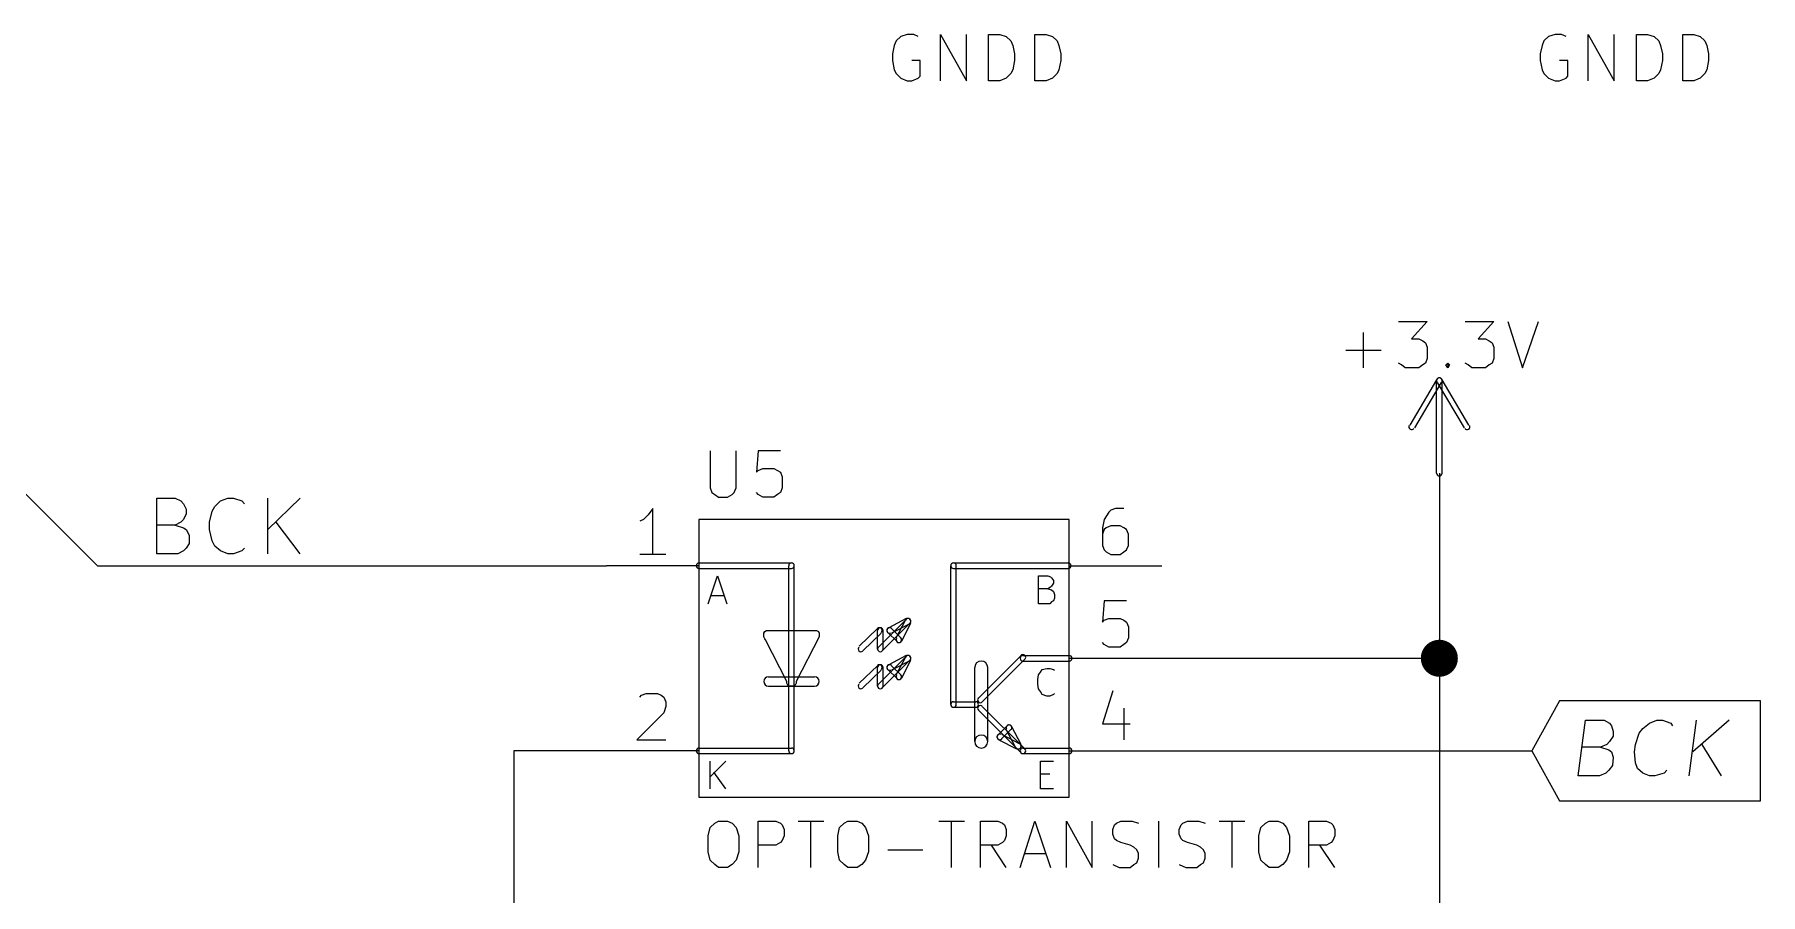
# Model space of a CAD drawing. Extents: x 10 to 287, y -200 to -10.
# Drawn here: x 195.12 to 242.49, y -95.38 to -71.78 of the extents above; entities that cross this region are included whole.
import ezdxf

# ---------------------------------------------------------------- set-up
doc = ezdxf.new("R2010")
doc.units = 0
doc.header["$MEASUREMENT"] = 0
doc.layers.add('BLACK', color=7, linetype='CONTINUOUS')
doc.layers.add('WHITE', color=7, linetype='CONTINUOUS')

msp = doc.modelspace()

# ---------------------------------------------------------------- linework, layer by layer
at = {"layer": 'Black'}
for p, q in [((218.77, -71.9582), (218.719, -72.0852)), ((218.897, -71.8312), (218.77, -71.9582)), ((219.075, -71.7804), (218.897, -71.8312)), ((219.253, -71.7804), (219.075, -71.7804)), ((219.38, -71.8312), (219.253, -71.7804)), ((219.989, -73.0504), (219.989, -71.7804)), ((219.989, -71.7804), (220.701, -73.0504)), ((220.701, -73.0504), (220.701, -71.7804)), ((221.31, -73.0504), (221.31, -71.7804)), ((221.31, -71.7804), (221.615, -71.7804)), ((221.615, -71.7804), (221.793, -71.8312)), ((221.793, -71.8312), (221.92, -71.9582)), ((221.92, -71.9582), (221.971, -72.0852)), ((222.58, -73.0504), (222.58, -71.7804)), ((222.58, -71.7804), (222.885, -71.7804)), ((222.885, -71.7804), (223.063, -71.8312)), ((223.063, -71.8312), (223.19, -71.9582)), ((223.19, -71.9582), (223.241, -72.0852)), ((236.55, -71.9582), (236.499, -72.0852)), ((236.677, -71.8312), (236.55, -71.9582)), ((236.855, -71.7804), (236.677, -71.8312)), ((237.033, -71.7804), (236.855, -71.7804)), ((237.16, -71.8312), (237.033, -71.7804)), ((237.769, -73.0504), (237.769, -71.7804)), ((237.769, -71.7804), (238.481, -73.0504)), ((238.481, -73.0504), (238.481, -71.7804)), ((239.09, -73.0504), (239.09, -71.7804)), ((239.09, -71.7804), (239.395, -71.7804)), ((239.395, -71.7804), (239.573, -71.8312)), ((239.573, -71.8312), (239.7, -71.9582)), ((239.7, -71.9582), (239.751, -72.0852)), ((240.36, -73.0504), (240.36, -71.7804)), ((240.36, -71.7804), (240.665, -71.7804)), ((240.665, -71.7804), (240.843, -71.8312)), ((240.843, -71.8312), (240.97, -71.9582)), ((240.97, -71.9582), (241.021, -72.0852)), ((218.719, -72.0852), (218.669, -72.3138)), ((218.669, -72.3138), (218.669, -72.4916)), ((221.971, -72.0852), (222.021, -72.3138)), ((222.021, -72.3138), (222.021, -72.4916)), ((223.241, -72.0852), (223.291, -72.3138)), ((223.291, -72.3138), (223.291, -72.4916)), ((236.499, -72.0852), (236.449, -72.3138)), ((236.449, -72.3138), (236.449, -72.4916)), ((239.751, -72.0852), (239.801, -72.3138)), ((239.801, -72.3138), (239.801, -72.4916)), ((241.021, -72.0852), (241.071, -72.3138)), ((241.071, -72.3138), (241.071, -72.4916)), ((218.669, -72.4916), (218.719, -72.7456)), ((218.719, -72.7456), (218.77, -72.8472)), ((218.77, -72.8472), (218.897, -72.9742)), ((219.431, -72.4916), (219.202, -72.4916)), ((219.38, -72.9742), (219.431, -72.9234)), ((219.431, -72.9234), (219.431, -72.4916)), ((221.92, -72.8472), (221.793, -72.9742)), ((221.971, -72.7456), (221.92, -72.8472)), ((222.021, -72.4916), (221.971, -72.7456)), ((223.19, -72.8472), (223.063, -72.9742)), ((223.241, -72.7456), (223.19, -72.8472)), ((223.291, -72.4916), (223.241, -72.7456)), ((236.449, -72.4916), (236.499, -72.7456)), ((236.499, -72.7456), (236.55, -72.8472)), ((236.55, -72.8472), (236.677, -72.9742)), ((237.211, -72.4916), (236.982, -72.4916)), ((237.16, -72.9742), (237.211, -72.9234)), ((237.211, -72.9234), (237.211, -72.4916)), ((239.7, -72.8472), (239.573, -72.9742)), ((239.751, -72.7456), (239.7, -72.8472)), ((239.801, -72.4916), (239.751, -72.7456)), ((240.97, -72.8472), (240.843, -72.9742)), ((241.021, -72.7456), (240.97, -72.8472)), ((241.071, -72.4916), (241.021, -72.7456)), ((218.897, -72.9742), (219.075, -73.0504)), ((219.075, -73.0504), (219.202, -73.0504)), ((219.202, -73.0504), (219.38, -72.9742)), ((221.615, -73.0504), (221.31, -73.0504)), ((221.793, -72.9742), (221.615, -73.0504)), ((222.885, -73.0504), (222.58, -73.0504)), ((223.063, -72.9742), (222.885, -73.0504)), ((236.677, -72.9742), (236.855, -73.0504)), ((236.855, -73.0504), (236.982, -73.0504)), ((236.982, -73.0504), (237.16, -72.9742)), ((239.395, -73.0504), (239.09, -73.0504)), ((239.573, -72.9742), (239.395, -73.0504)), ((240.665, -73.0504), (240.36, -73.0504)), ((240.843, -72.9742), (240.665, -73.0504)), ((231.597, -80.9244), (231.597, -79.9592)), ((232.562, -79.6544), (233.35, -79.6544)), ((233.35, -79.6544), (232.918, -80.137)), ((234.391, -79.6544), (235.179, -79.6544)), ((235.179, -79.6544), (234.747, -80.137)), ((235.56, -79.6544), (235.966, -80.9244)), ((235.966, -80.9244), (236.398, -79.6544)), ((231.115, -80.4418), (232.08, -80.4418)), ((232.918, -80.137), (233.121, -80.137)), ((233.121, -80.137), (233.223, -80.1878)), ((233.223, -80.1878), (233.299, -80.2386)), ((233.299, -80.2386), (233.35, -80.3656)), ((233.35, -80.3656), (233.35, -80.6704)), ((234.747, -80.137), (234.95, -80.137)), ((234.95, -80.137), (235.052, -80.1878)), ((235.052, -80.1878), (235.128, -80.2386)), ((235.128, -80.2386), (235.179, -80.3656)), ((235.179, -80.3656), (235.179, -80.6704)), ((232.639, -80.8482), (232.562, -80.7974)), ((232.74, -80.9244), (232.639, -80.8482)), ((233.121, -80.9244), (232.74, -80.9244)), ((233.223, -80.8482), (233.121, -80.9244)), ((233.299, -80.7974), (233.223, -80.8482)), ((233.35, -80.6704), (233.299, -80.7974)), ((233.858, -80.8482), (233.909, -80.7974)), ((233.909, -80.9244), (233.858, -80.8482)), ((233.909, -80.7974), (233.959, -80.8482)), ((233.909, -80.7974), (233.909, -80.9244)), ((233.959, -80.8482), (233.909, -80.9244)), ((234.467, -80.8482), (234.391, -80.7974)), ((234.569, -80.9244), (234.467, -80.8482)), ((234.95, -80.9244), (234.569, -80.9244)), ((235.052, -80.8482), (234.95, -80.9244)), ((235.128, -80.7974), (235.052, -80.8482)), ((235.179, -80.6704), (235.128, -80.7974)), ((233.604, -81.2546), (232.867, -82.4992)), ((233.731, -81.3308), (232.994, -82.5754)), ((233.604, -83.82), (233.604, -81.28)), ((234.366, -82.5754), (233.629, -81.3308)), ((234.493, -82.4992), (233.756, -81.2546)), ((233.756, -83.82), (233.756, -81.28)), ((194.31, -83.82), (196.85, -86.36)), ((233.68, -83.82), (233.68, -114.3)), ((212.09, -84.7852), (211.963, -84.963)), ((212.09, -86.0552), (212.09, -84.7852)), ((224.79, -84.7852), (224.663, -84.836)), ((225.019, -84.7852), (224.79, -84.7852)), ((211.836, -85.09), (211.734, -85.1408)), ((211.963, -84.963), (211.836, -85.09)), ((213.36, -85.09), (213.36, -92.71)), ((223.52, -85.09), (213.36, -85.09)), ((223.52, -92.71), (223.52, -85.09)), ((224.485, -85.09), (224.434, -85.3186)), ((224.612, -84.8868), (224.485, -85.09)), ((224.663, -85.2678), (224.536, -85.3186)), ((224.663, -84.836), (224.612, -84.8868)), ((224.917, -85.2678), (224.663, -85.2678)), ((225.019, -85.3186), (224.917, -85.2678)), ((224.434, -85.3186), (224.434, -85.8012)), ((224.485, -85.3694), (224.434, -85.4964)), ((224.536, -85.3186), (224.485, -85.3694)), ((225.095, -85.3694), (225.019, -85.3186)), ((225.146, -85.4964), (225.095, -85.3694)), ((225.146, -85.8012), (225.146, -85.4964)), ((212.446, -86.0552), (211.734, -86.0552)), ((224.434, -85.8012), (224.485, -85.9282)), ((224.485, -85.9282), (224.536, -85.979)), ((224.536, -85.979), (224.663, -86.0552)), ((224.663, -86.0552), (224.917, -86.0552)), ((224.917, -86.0552), (225.019, -85.979)), ((225.019, -85.979), (225.095, -85.9282)), ((225.095, -85.9282), (225.146, -85.8012)), ((196.85, -86.36), (210.82, -86.36)), ((213.36, -86.36), (210.82, -86.36)), ((213.36, -86.2838), (215.9, -86.2838)), ((213.36, -86.4362), (215.9, -86.4362)), ((213.614, -87.4014), (213.868, -86.6394)), ((213.868, -86.6394), (214.122, -87.4014)), ((215.824, -91.44), (215.824, -86.36)), ((215.976, -91.44), (215.976, -86.36)), ((220.269, -90.17), (220.269, -86.36)), ((220.345, -86.2838), (223.495, -86.2838)), ((220.345, -86.4362), (223.495, -86.4362)), ((220.421, -90.17), (220.421, -86.36)), ((222.682, -87.4014), (222.682, -86.6394)), ((222.682, -86.6394), (222.936, -86.6394)), ((222.936, -86.6394), (223.012, -86.6648)), ((223.012, -86.6648), (223.037, -86.6902)), ((223.52, -86.36), (226.06, -86.36)), ((222.936, -86.995), (222.682, -86.995)), ((223.012, -86.9442), (222.936, -86.995)), ((222.936, -86.995), (223.037, -87.0204)), ((223.037, -86.9188), (223.012, -86.9442)), ((223.037, -86.6902), (223.088, -86.7664)), ((223.088, -86.8426), (223.037, -86.9188)), ((223.037, -87.0204), (223.088, -87.0712)), ((223.088, -86.7664), (223.088, -86.8426)), ((223.088, -87.0712), (223.114, -87.1474)), ((223.114, -87.1474), (223.114, -87.249)), ((213.69, -87.1728), (214.046, -87.1728)), ((222.987, -87.4014), (222.682, -87.4014)), ((223.037, -87.3506), (222.987, -87.4014)), ((223.088, -87.3252), (223.037, -87.3506)), ((223.114, -87.249), (223.088, -87.3252)), ((224.485, -87.3252), (224.434, -87.9094)), ((225.095, -87.3252), (224.485, -87.3252)), ((217.754, -88.5698), (218.262, -88.0872)), ((218.288, -88.5952), (219.05, -87.8332)), ((218.389, -88.6968), (219.151, -87.9348)), ((219.05, -87.8078), (218.567, -88.0618)), ((219.126, -87.9602), (218.643, -88.2142)), ((218.643, -88.0872), (218.897, -88.3412)), ((218.77, -88.3412), (219.024, -87.8586)), ((218.923, -88.4174), (219.177, -87.9348)), ((224.434, -87.9094), (224.485, -87.8586)), ((224.485, -87.8586), (224.612, -87.8078)), ((224.612, -87.8078), (224.917, -87.8078)), ((224.917, -87.8078), (225.019, -87.8586)), ((225.019, -87.8586), (225.095, -87.9094)), ((225.095, -87.9094), (225.146, -88.0364)), ((225.146, -88.0364), (225.146, -88.3412)), ((215.138, -88.2142), (215.163, -88.1634)), ((215.138, -88.3158), (215.138, -88.2142)), ((215.163, -88.3666), (215.138, -88.3158)), ((215.163, -88.1634), (215.214, -88.138)), ((215.189, -88.392), (215.163, -88.3666)), ((215.773, -89.535), (215.189, -88.392)), ((215.214, -88.138), (216.586, -88.138)), ((216.662, -88.3158), (216.027, -89.535)), ((216.586, -88.138), (216.637, -88.1634)), ((216.637, -88.1634), (216.662, -88.2142)), ((216.662, -88.2142), (216.662, -88.3158)), ((217.856, -88.6968), (218.364, -88.2142)), ((218.262, -88.646), (218.262, -88.138)), ((218.415, -88.646), (218.415, -88.138)), ((218.542, -88.1888), (218.796, -88.4428)), ((224.485, -88.519), (224.434, -88.4682)), ((224.612, -88.5952), (224.485, -88.519)), ((225.019, -88.519), (224.917, -88.5952)), ((225.095, -88.4682), (225.019, -88.519)), ((225.146, -88.3412), (225.095, -88.4682)), ((218.288, -89.6112), (219.05, -88.8492)), ((218.389, -89.7128), (219.151, -88.9508)), ((219.05, -88.8238), (218.567, -89.0778)), ((219.126, -88.9762), (218.643, -89.2302)), ((218.77, -89.3572), (219.024, -88.8746)), ((218.923, -89.4334), (219.177, -88.9508)), ((221.031, -89.9922), (222.199, -88.8238)), ((221.132, -90.0938), (222.301, -88.9254)), ((222.25, -88.8238), (223.52, -88.8238)), ((222.25, -88.9762), (223.52, -88.9762)), ((223.52, -88.9), (226.06, -88.9)), ((224.917, -88.5952), (224.612, -88.5952)), ((226.06, -88.9), (233.68, -88.9)), ((215.265, -89.408), (216.535, -89.408)), ((217.754, -89.5858), (218.262, -89.1032)), ((217.856, -89.7128), (218.364, -89.2302)), ((218.262, -89.662), (218.262, -89.154)), ((218.415, -89.662), (218.415, -89.154)), ((218.542, -89.2048), (218.796, -89.4588)), ((218.643, -89.1032), (218.897, -89.3572)), ((220.929, -91.186), (220.929, -89.154)), ((221.285, -91.186), (221.285, -89.154)), ((222.656, -89.4842), (222.682, -89.3572)), ((222.656, -89.6112), (222.656, -89.4842)), ((222.682, -89.3572), (222.733, -89.281)), ((222.733, -89.281), (222.783, -89.2048)), ((222.783, -89.2048), (222.91, -89.1794)), ((222.91, -89.1794), (222.987, -89.1794)), ((222.987, -89.1794), (223.088, -89.2048)), ((223.088, -89.2048), (223.114, -89.2302)), ((211.734, -89.9668), (211.785, -89.916)), ((211.785, -89.916), (211.912, -89.8652)), ((211.912, -89.8652), (212.217, -89.8652)), ((212.217, -89.8652), (212.319, -89.916)), ((212.319, -89.916), (212.395, -89.9668)), ((212.395, -89.9668), (212.446, -90.0938)), ((215.265, -89.662), (216.535, -89.662)), ((215.773, -89.5858), (215.773, -89.535)), ((215.798, -89.6366), (215.773, -89.5858)), ((215.849, -89.662), (215.798, -89.6366)), ((215.951, -89.662), (215.849, -89.662)), ((216.002, -89.6366), (215.951, -89.662)), ((216.027, -89.5858), (216.002, -89.6366)), ((216.027, -89.535), (216.027, -89.5858)), ((222.682, -89.7382), (222.656, -89.6112)), ((222.733, -89.8144), (222.682, -89.7382)), ((222.783, -89.8906), (222.733, -89.8144)), ((222.91, -89.9414), (222.783, -89.8906)), ((222.987, -89.9414), (222.91, -89.9414)), ((223.088, -89.8906), (222.987, -89.9414)), ((223.114, -89.8652), (223.088, -89.8906)), ((224.714, -89.789), (224.434, -90.7034)), ((212.395, -90.3986), (211.658, -91.1352)), ((212.446, -90.2208), (212.395, -90.3986)), ((212.446, -90.0938), (212.446, -90.2208)), ((220.345, -90.0938), (220.955, -90.0938)), ((220.345, -90.2462), (220.955, -90.2462)), ((221.031, -90.3224), (222.199, -91.4908)), ((221.132, -90.2208), (222.301, -91.3892)), ((225.019, -90.2716), (225.019, -91.1352)), ((236.982, -90.0684), (236.22, -91.44)), ((242.494, -90.0684), (236.982, -90.0684)), ((242.494, -91.44), (242.494, -90.0684)), ((221.818, -90.7542), (221.564, -91.0082)), ((221.92, -90.8558), (221.666, -91.1098)), ((222.047, -91.3384), (221.793, -90.8558)), ((222.199, -91.2622), (221.945, -90.7796)), ((224.434, -90.7034), (225.196, -90.7034)), ((237.49, -92.1258), (237.693, -90.6018)), ((237.693, -90.6018), (238.201, -90.6018)), ((238.201, -90.6018), (238.354, -90.678)), ((238.354, -90.678), (238.404, -90.7542)), ((238.404, -90.7542), (238.455, -90.9066)), ((238.455, -90.9066), (238.455, -91.0336)), ((239.166, -90.9574), (239.268, -90.8304)), ((239.268, -90.8304), (239.446, -90.678)), ((239.446, -90.678), (239.649, -90.6018)), ((239.649, -90.6018), (239.801, -90.6018)), ((239.801, -90.6018), (240.03, -90.678)), ((240.03, -90.678), (240.081, -90.7542)), ((240.538, -92.1258), (240.741, -90.6018)), ((241.63, -90.6018), (240.64, -91.4654)), ((211.658, -91.1352), (212.446, -91.1352)), ((213.36, -91.3638), (215.9, -91.3638)), ((221.59, -91.1352), (222.072, -91.3892)), ((221.666, -90.9828), (222.148, -91.2368)), ((222.25, -91.3638), (223.52, -91.3638)), ((238.1, -91.3384), (237.592, -91.3384)), ((238.277, -91.2622), (238.1, -91.3384)), ((238.1, -91.3384), (238.328, -91.4146)), ((238.354, -91.186), (238.277, -91.2622)), ((238.328, -91.4146), (238.404, -91.4654)), ((238.455, -91.0336), (238.354, -91.186)), ((239.039, -91.4654), (239.065, -91.2622)), ((239.065, -91.2622), (239.166, -90.9574)), ((241.427, -92.1258), (240.894, -91.2622)), ((210.82, -91.44), (208.28, -91.44)), ((208.28, -91.44), (208.28, -121.92)), ((213.36, -91.44), (210.82, -91.44)), ((213.36, -91.5162), (215.9, -91.5162)), ((213.665, -92.4814), (213.665, -91.7194)), ((214.097, -91.7194), (213.665, -92.1512)), ((222.25, -91.5162), (223.52, -91.5162)), ((222.733, -92.4814), (222.733, -91.7194)), ((222.733, -91.7194), (223.088, -91.7194)), ((223.52, -91.44), (226.06, -91.44)), ((226.06, -91.44), (236.22, -91.44)), ((236.22, -91.44), (236.982, -92.8116)), ((238.43, -91.8464), (238.328, -91.9734)), ((238.404, -91.4654), (238.455, -91.6178)), ((238.455, -91.6178), (238.43, -91.8464)), ((239.065, -91.7702), (239.039, -91.4654)), ((239.116, -91.9226), (239.065, -91.7702)), ((242.494, -92.8116), (242.494, -91.44)), ((214.097, -92.4814), (213.766, -92.0242)), ((222.733, -92.075), (222.987, -92.075)), ((238.074, -92.1258), (237.49, -92.1258)), ((238.252, -92.0496), (238.074, -92.1258)), ((238.328, -91.9734), (238.252, -92.0496)), ((239.268, -92.0496), (239.116, -91.9226)), ((239.446, -92.1258), (239.268, -92.0496)), ((239.598, -92.1258), (239.446, -92.1258)), ((239.852, -92.0496), (239.598, -92.1258)), ((239.928, -91.9734), (239.852, -92.0496)), ((213.36, -92.71), (223.52, -92.71)), ((223.088, -92.4814), (222.733, -92.4814)), ((236.982, -92.8116), (242.494, -92.8116)), ((213.614, -93.7768), (213.665, -93.5482)), ((213.614, -94.2086), (213.614, -93.7768)), ((213.665, -93.5482), (213.792, -93.4212)), ((213.792, -93.4212), (213.893, -93.3704)), ((213.893, -93.3704), (214.147, -93.3704)), ((214.147, -93.3704), (214.274, -93.4212)), ((214.274, -93.4212), (214.376, -93.5482)), ((214.376, -93.5482), (214.452, -93.7768)), ((214.452, -93.7768), (214.452, -94.2086)), ((214.986, -94.6404), (214.986, -93.3704)), ((214.986, -93.3704), (215.468, -93.3704)), ((215.468, -93.3704), (215.595, -93.4212)), ((215.595, -93.4212), (215.646, -93.472)), ((215.646, -93.472), (215.697, -93.599)), ((215.697, -93.7768), (215.646, -93.9038)), ((215.697, -93.599), (215.697, -93.7768)), ((216.078, -93.3704), (216.789, -93.3704)), ((216.433, -94.6404), (216.433, -93.3704)), ((217.17, -93.7768), (217.221, -93.5482)), ((217.17, -94.2086), (217.17, -93.7768)), ((217.221, -93.5482), (217.348, -93.4212)), ((217.348, -93.4212), (217.449, -93.3704)), ((217.449, -93.3704), (217.703, -93.3704)), ((217.703, -93.3704), (217.83, -93.4212)), ((217.83, -93.4212), (217.932, -93.5482)), ((217.932, -93.5482), (218.008, -93.7768)), ((218.008, -93.7768), (218.008, -94.2086)), ((219.939, -93.3704), (220.65, -93.3704)), ((220.294, -94.6404), (220.294, -93.3704)), ((221.082, -94.6404), (221.082, -93.3704)), ((221.082, -93.3704), (221.564, -93.3704)), ((221.564, -93.3704), (221.691, -93.4212)), ((221.691, -93.4212), (221.742, -93.472)), ((221.742, -93.472), (221.793, -93.599)), ((221.793, -93.7768), (221.742, -93.9038)), ((221.793, -93.599), (221.793, -93.7768)), ((222.174, -94.6404), (222.58, -93.3704)), ((222.58, -93.3704), (223.012, -94.6404)), ((223.444, -94.6404), (223.444, -93.3704)), ((223.444, -93.3704), (224.155, -94.6404)), ((224.155, -94.6404), (224.155, -93.3704)), ((224.714, -93.599), (224.765, -93.472)), ((224.714, -93.726), (224.714, -93.599)), ((224.765, -93.853), (224.714, -93.726)), ((224.765, -93.472), (224.815, -93.4212)), ((224.815, -93.4212), (224.942, -93.3704)), ((224.942, -93.3704), (225.247, -93.3704)), ((225.247, -93.3704), (225.425, -93.4212)), ((225.984, -94.6404), (225.984, -93.3704)), ((226.543, -93.599), (226.593, -93.472)), ((226.543, -93.726), (226.543, -93.599)), ((226.593, -93.853), (226.543, -93.726)), ((226.593, -93.472), (226.644, -93.4212)), ((226.644, -93.4212), (226.771, -93.3704)), ((226.771, -93.3704), (227.076, -93.3704)), ((227.076, -93.3704), (227.254, -93.4212)), ((227.635, -93.3704), (228.346, -93.3704)), ((227.99, -94.6404), (227.99, -93.3704)), ((228.727, -93.7768), (228.778, -93.5482)), ((228.727, -94.2086), (228.727, -93.7768)), ((228.778, -93.5482), (228.905, -93.4212)), ((228.905, -93.4212), (229.006, -93.3704)), ((229.006, -93.3704), (229.26, -93.3704)), ((229.26, -93.3704), (229.387, -93.4212)), ((229.387, -93.4212), (229.489, -93.5482)), ((229.489, -93.5482), (229.565, -93.7768)), ((229.565, -93.7768), (229.565, -94.2086)), ((230.099, -94.6404), (230.099, -93.3704)), ((230.099, -93.3704), (230.581, -93.3704)), ((230.581, -93.3704), (230.708, -93.4212)), ((230.708, -93.4212), (230.759, -93.472)), ((230.759, -93.472), (230.81, -93.599)), ((230.81, -93.7768), (230.759, -93.9038)), ((230.81, -93.599), (230.81, -93.7768)), ((213.665, -94.4372), (213.614, -94.2086)), ((214.452, -94.2086), (214.376, -94.4372)), ((215.468, -94.0308), (214.986, -94.0308)), ((215.595, -93.9546), (215.468, -94.0308)), ((215.646, -93.9038), (215.595, -93.9546)), ((217.221, -94.4372), (217.17, -94.2086)), ((218.008, -94.2086), (217.932, -94.4372)), ((218.542, -94.1578), (219.507, -94.1578)), ((221.564, -94.0308), (221.082, -94.0308)), ((221.793, -94.6404), (221.386, -94.0308)), ((221.691, -93.9546), (221.564, -94.0308)), ((221.742, -93.9038), (221.691, -93.9546)), ((222.301, -94.2594), (222.885, -94.2594)), ((224.815, -93.9038), (224.765, -93.853)), ((224.942, -93.9546), (224.815, -93.9038)), ((225.196, -94.0308), (224.942, -93.9546)), ((225.298, -94.0816), (225.196, -94.0308)), ((225.374, -94.1578), (225.298, -94.0816)), ((225.425, -94.2594), (225.374, -94.1578)), ((225.425, -94.3864), (225.425, -94.2594)), ((226.644, -93.9038), (226.593, -93.853)), ((226.771, -93.9546), (226.644, -93.9038)), ((227.025, -94.0308), (226.771, -93.9546)), ((227.127, -94.0816), (227.025, -94.0308)), ((227.203, -94.1578), (227.127, -94.0816)), ((227.254, -94.2594), (227.203, -94.1578)), ((227.254, -94.3864), (227.254, -94.2594)), ((228.778, -94.4372), (228.727, -94.2086)), ((229.565, -94.2086), (229.489, -94.4372)), ((230.581, -94.0308), (230.099, -94.0308)), ((230.81, -94.6404), (230.403, -94.0308)), ((230.708, -93.9546), (230.581, -94.0308)), ((230.759, -93.9038), (230.708, -93.9546)), ((213.792, -94.5642), (213.665, -94.4372)), ((213.893, -94.6404), (213.792, -94.5642)), ((214.147, -94.6404), (213.893, -94.6404)), ((214.274, -94.5642), (214.147, -94.6404)), ((214.376, -94.4372), (214.274, -94.5642)), ((217.348, -94.5642), (217.221, -94.4372)), ((217.449, -94.6404), (217.348, -94.5642)), ((217.703, -94.6404), (217.449, -94.6404)), ((217.83, -94.5642), (217.703, -94.6404)), ((217.932, -94.4372), (217.83, -94.5642)), ((224.714, -94.5642), (224.892, -94.6404)), ((224.892, -94.6404), (225.196, -94.6404)), ((225.196, -94.6404), (225.298, -94.5642)), ((225.298, -94.5642), (225.374, -94.5134)), ((225.374, -94.5134), (225.425, -94.3864)), ((226.543, -94.5642), (226.72, -94.6404)), ((226.72, -94.6404), (227.025, -94.6404)), ((227.025, -94.6404), (227.127, -94.5642)), ((227.127, -94.5642), (227.203, -94.5134)), ((227.203, -94.5134), (227.254, -94.3864)), ((228.905, -94.5642), (228.778, -94.4372)), ((229.006, -94.6404), (228.905, -94.5642)), ((229.26, -94.6404), (229.006, -94.6404)), ((229.387, -94.5642), (229.26, -94.6404)), ((229.489, -94.4372), (229.387, -94.5642))]:
    msp.add_line(p, q, dxfattribs=at)
at = {"layer": 'Black', "const_width": 0.508}
msp.add_lwpolyline([(233.426, -88.9, 1), (233.934, -88.9, 1)], format="xyb", close=True, dxfattribs=at)
at = {"layer": 'Black'}
for centre, radius, start, end in [((233.68, -81.28), 0.0762, 390.964, 570.964), ((233.68, -81.28), 0.0762, 360, 540), ((233.68, -81.28), 0.0762, 329.036, 509.036), ((232.918, -82.55), 0.0762, 509.036, 689.036), ((234.442, -82.55), 0.0762, 210.964, 390.964), ((233.68, -83.82), 0.0762, 180, 360), ((213.36, -86.36), 0.0762, 90, 270), ((215.9, -86.36), 0.0762, 360, 540), ((215.9, -86.36), 0.0762, 270, 450), ((220.345, -86.36), 0.0762, 90, 270), ((220.345, -86.36), 0.0762, 360, 540), ((223.495, -86.36), 0.0762, 270, 450), ((218.313, -88.138), 0.0762, 313.603, 493.603), ((218.338, -88.138), 0.0762, 360, 540), ((218.592, -88.138), 0.0762, 45, 225), ((218.592, -88.138), 0.0762, 476.565, 656.565), ((219.1, -87.884), 0.0762, 333.435, 513.435), ((219.1, -87.884), 0.0762, 315, 495), ((219.1, -87.884), 0.0762, 296.565, 476.565), ((218.846, -88.392), 0.0762, 153.435, 333.435), ((218.846, -88.392), 0.0762, 225, 405), ((217.805, -88.646), 0.0762, 133.603, 313.603), ((218.338, -88.646), 0.0762, 135, 315), ((218.338, -88.646), 0.0762, 180, 360), ((219.1, -88.9), 0.0762, 333.435, 513.435), ((219.1, -88.9), 0.0762, 315, 495), ((219.1, -88.9), 0.0762, 296.565, 476.565), ((221.107, -89.154), 0.1778, 360, 540), ((222.25, -88.9), 0.0762, 90, 270), ((222.25, -88.8746), 0.0762, 315, 495), ((223.52, -88.9), 0.0762, 270, 450), ((215.265, -89.535), 0.127, 90, 270), ((216.535, -89.535), 0.127, 270, 450), ((218.313, -89.154), 0.0762, 313.603, 493.603), ((218.338, -89.154), 0.0762, 360, 540), ((218.592, -89.154), 0.0762, 45, 225), ((218.592, -89.154), 0.0762, 476.565, 656.565), ((218.846, -89.408), 0.0762, 153.435, 333.435), ((218.846, -89.408), 0.0762, 225, 405), ((217.805, -89.662), 0.0762, 133.603, 313.603), ((218.338, -89.662), 0.0762, 135, 315), ((218.338, -89.662), 0.0762, 180, 360), ((221.082, -90.043), 0.0762, 135, 315), ((220.345, -90.17), 0.0762, 90, 270), ((220.345, -90.17), 0.0762, 180, 360), ((220.955, -90.17), 0.0762, 270, 450), ((221.082, -90.2716), 0.0762, 45, 225), ((221.869, -90.805), 0.0762, 386.565, 566.565), ((221.869, -90.805), 0.0762, 315, 495), ((213.36, -91.44), 0.0762, 90, 270), ((215.9, -91.44), 0.0762, 270, 450), ((221.107, -91.186), 0.1778, 0, 180), ((221.107, -91.186), 0.1778, 180, 360), ((221.107, -91.186), 0.1778, 180, 360), ((221.615, -91.059), 0.0762, 63.4349, 243.435), ((221.615, -91.059), 0.0762, 495, 675), ((222.123, -91.313), 0.0762, 206.565, 386.565), ((222.123, -91.313), 0.0762, 243.435, 423.435), ((222.25, -91.44), 0.0762, 90, 270), ((222.25, -91.44), 0.0762, 225, 405), ((223.52, -91.44), 0.0762, 270, 450), ((215.9, -91.44), 0.0762, 180, 360)]:
    msp.add_arc(centre, radius, start, end, dxfattribs=at)
at = {"layer": 'White'}
for p, q in [((213.665, -83.2104), (213.665, -84.2264)), ((214.376, -84.2264), (214.376, -83.2104)), ((214.986, -83.2104), (214.935, -83.7946)), ((215.595, -83.2104), (214.986, -83.2104)), ((214.935, -83.7946), (214.986, -83.7438)), ((214.986, -83.7438), (215.113, -83.693)), ((215.113, -83.693), (215.417, -83.693)), ((215.417, -83.693), (215.519, -83.7438)), ((215.519, -83.7438), (215.595, -83.7946)), ((215.595, -83.7946), (215.646, -83.9216)), ((213.665, -84.2264), (213.716, -84.3534)), ((214.325, -84.3534), (214.376, -84.2264)), ((215.646, -84.2264), (215.595, -84.3534)), ((215.646, -83.9216), (215.646, -84.2264)), ((198.476, -86.0298), (198.476, -84.5058)), ((198.476, -84.5058), (198.984, -84.5058)), ((198.984, -84.5058), (199.136, -84.582)), ((199.136, -84.582), (199.212, -84.6582)), ((199.212, -84.6582), (199.288, -84.8106)), ((200, -84.8614), (200.076, -84.7344)), ((200.076, -84.7344), (200.228, -84.582)), ((200.228, -84.582), (200.431, -84.5058)), ((200.431, -84.5058), (200.584, -84.5058)), ((200.584, -84.5058), (200.812, -84.582)), ((200.812, -84.582), (200.889, -84.6582)), ((201.524, -86.0298), (201.524, -84.5058)), ((202.413, -84.5058), (201.524, -85.3694)), ((213.716, -84.3534), (213.792, -84.4042)), ((213.792, -84.4042), (213.893, -84.4804)), ((213.893, -84.4804), (214.147, -84.4804)), ((214.147, -84.4804), (214.274, -84.4042)), ((214.274, -84.4042), (214.325, -84.3534)), ((214.986, -84.4042), (214.935, -84.3534)), ((215.113, -84.4804), (214.986, -84.4042)), ((215.417, -84.4804), (215.113, -84.4804)), ((215.519, -84.4042), (215.417, -84.4804)), ((215.595, -84.3534), (215.519, -84.4042)), ((198.984, -85.2424), (198.476, -85.2424)), ((199.136, -85.1662), (198.984, -85.2424)), ((198.984, -85.2424), (199.212, -85.3186)), ((199.212, -85.09), (199.136, -85.1662)), ((199.288, -84.9376), (199.212, -85.09)), ((199.288, -84.8106), (199.288, -84.9376)), ((199.923, -85.1662), (200, -84.8614)), ((199.923, -85.3694), (199.923, -85.1662)), ((202.413, -86.0298), (201.752, -85.1662)), ((199.212, -85.3186), (199.288, -85.3694)), ((199.288, -85.3694), (199.365, -85.5218)), ((199.365, -85.5218), (199.365, -85.7504)), ((200, -85.6742), (199.923, -85.3694)), ((200.076, -85.8266), (200, -85.6742)), ((199.06, -86.0298), (198.476, -86.0298)), ((199.212, -85.9536), (199.06, -86.0298)), ((199.288, -85.8774), (199.212, -85.9536)), ((199.365, -85.7504), (199.288, -85.8774)), ((200.228, -85.9536), (200.076, -85.8266)), ((200.431, -86.0298), (200.228, -85.9536)), ((200.584, -86.0298), (200.431, -86.0298)), ((200.812, -85.9536), (200.584, -86.0298)), ((200.889, -85.8774), (200.812, -85.9536))]:
    msp.add_line(p, q, dxfattribs=at)

doc.saveas('drawing.dxf')
